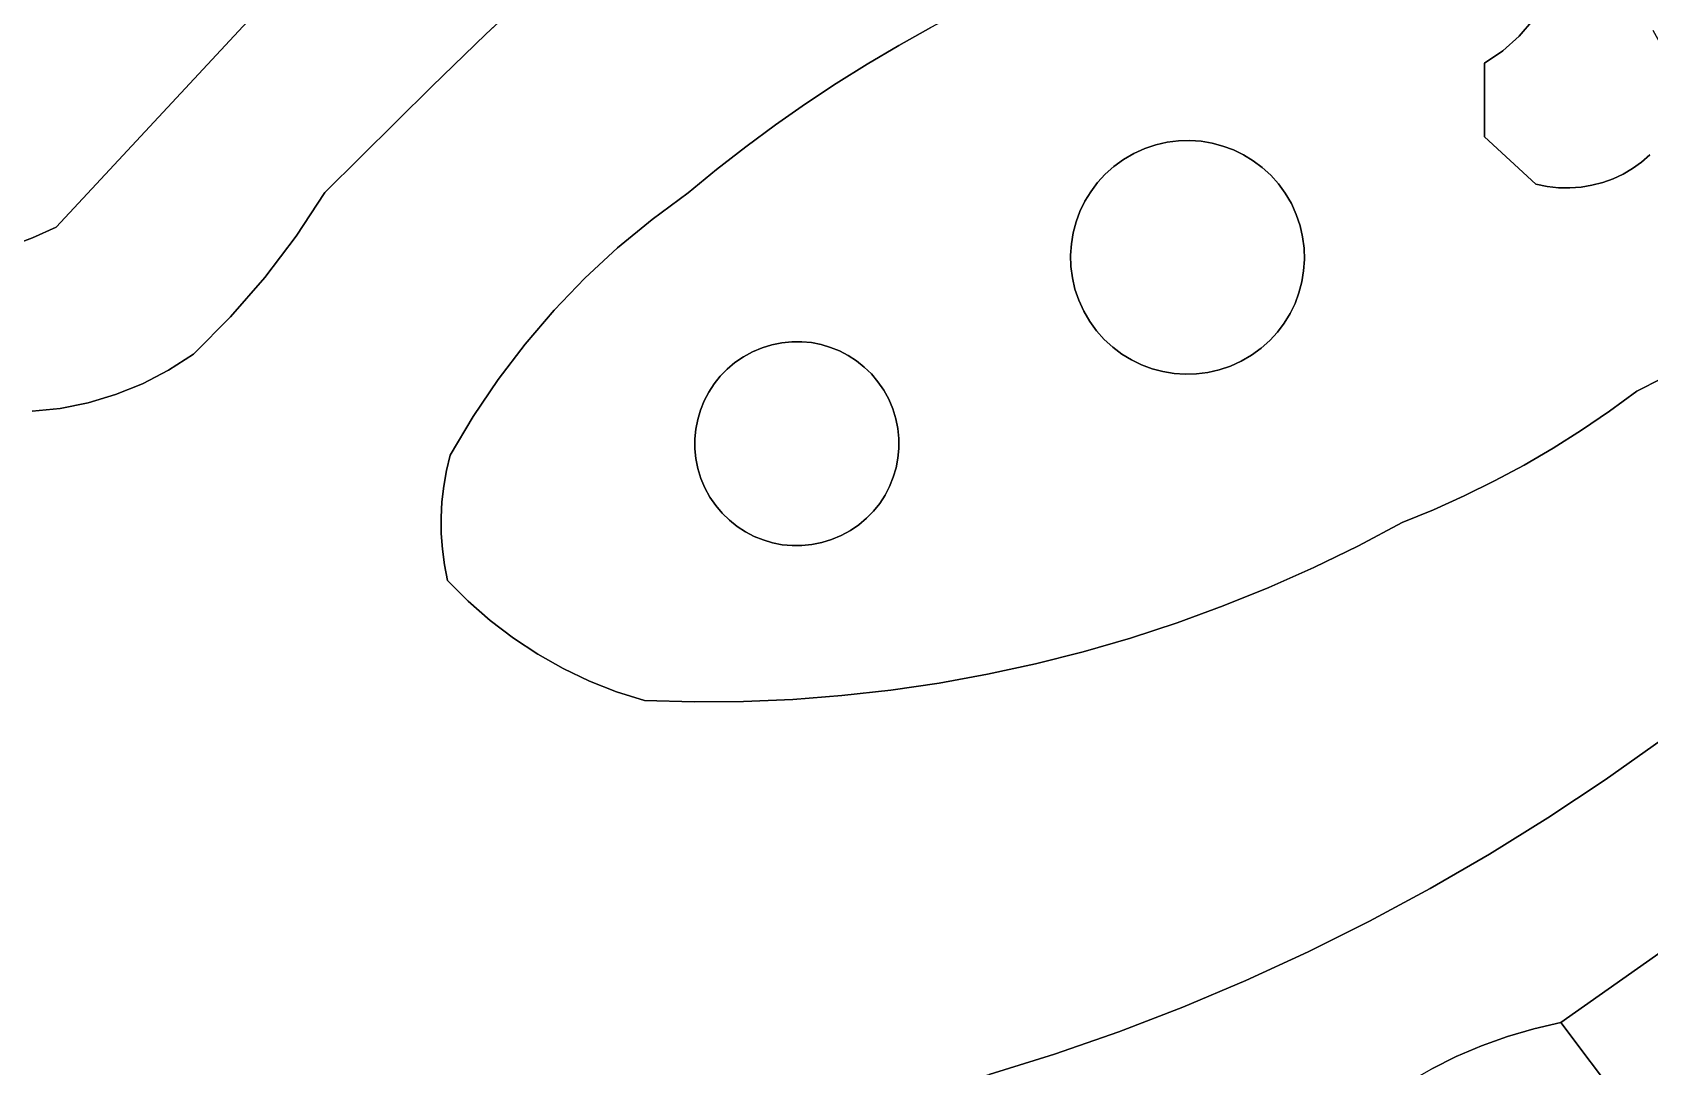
# Model space of a CAD drawing. Header units: inches. Extents: x 36.3 to 71.4, y 17.4 to 61.7.
# Drawn here: x 55.745 to 59.469, y 25.893 to 28.275 of the extents above; entities that cross this region are included whole.
import ezdxf

# ---------------------------------------------------------------- set-up
doc = ezdxf.new("R2010")
doc.units = ezdxf.units.IN
doc.layers.add('SURFACES_FOR_SKETCHUP', color=7, linetype='Continuous')

msp = doc.modelspace()

# ---------------------------------------------------------------- linework, layer by layer
at = {"layer": 'SURFACES_FOR_SKETCHUP'}
for points, invisible_edges in [([(55.8, 27.8259), (55.646, 29.4465), (54.7423, 28.7334)], 11), ([(55.646, 29.4465), (55.8, 27.8259), (55.7513, 29.4333)], 3), ([(55.7513, 29.4333), (55.8, 27.8259), (55.8561, 29.4176)], 3), ([(56.5599, 28.6443), (55.8561, 29.4176), (55.8, 27.8259)], 3), ([(57.3028, 28.7267), (57.7404, 28.2449), (57.4368, 28.8321)], 3), ([(57.8143, 28.2862), (57.4368, 28.8321), (57.7404, 28.2449)], 3), ([(55.8, 27.8259), (54.7423, 28.7334), (55.2108, 27.8494)], 11), ([(57.1714, 28.6174), (57.596, 28.1568), (57.3028, 28.7267)], 3), ([(57.6677, 28.2018), (57.3028, 28.7267), (57.596, 28.1568)], 3), ([(57.7404, 28.2449), (57.3028, 28.7267), (57.6677, 28.2018)], 3), ([(58.4381, 28.5481), (59.0889, 28.2041), (59.0186, 28.698)], 3), ([(59.169, 28.2657), (59.2019, 28.3041), (59.0186, 28.698)], 10), ([(59.0889, 28.2041), (59.1312, 28.2322), (59.0186, 28.698)], 10), ([(59.169, 28.2657), (59.0186, 28.698), (59.1312, 28.2322)], 3), ([(55.8, 27.8259), (56.4189, 27.906), (56.5599, 28.6443)], 3), ([(56.665, 28.1505), (56.5599, 28.6443), (56.4189, 27.906)], 3), ([(56.7894, 28.2707), (56.5599, 28.6443), (56.665, 28.1505)], 3), ([(56.915, 28.3889), (56.5599, 28.6443), (56.7894, 28.2707)], 3), ([(57.0422, 28.5047), (57.456, 28.0615), (57.1714, 28.6174)], 3), ([(57.5254, 28.1101), (57.1714, 28.6174), (57.456, 28.0615)], 3), ([(57.596, 28.1568), (57.1714, 28.6174), (57.5254, 28.1101)], 3), ([(58.3572, 28.5223), (58.4361, 28.024), (58.4381, 28.5481)], 3), ([(58.4616, 28.0198), (58.4381, 28.5481), (58.4361, 28.024)], 3), ([(58.5108, 28.0041), (58.4381, 28.5481), (58.4866, 28.0131)], 3), ([(58.4381, 28.5481), (58.5341, 27.9929), (59.0889, 28.2041)], 11), ([(58.4866, 28.0131), (58.4381, 28.5481), (58.4616, 28.0198)], 3), ([(58.5341, 27.9929), (58.4381, 28.5481), (58.5108, 28.0041)], 3), ([(56.915, 28.3889), (57.3878, 28.0112), (57.0422, 28.5047)], 3), ([(57.456, 28.0615), (57.0422, 28.5047), (57.3878, 28.0112)], 3), ([(58.1977, 28.4645), (58.3579, 28.0217), (58.2771, 28.4944)], 3), ([(58.2771, 28.4944), (58.4102, 28.0258), (58.3572, 28.5223)], 3), ([(58.3841, 28.0251), (58.2771, 28.4944), (58.3579, 28.0217)], 3), ([(58.4102, 28.0258), (58.2771, 28.4944), (58.3841, 28.0251)], 3), ([(58.4361, 28.024), (58.3572, 28.5223), (58.4102, 28.0258)], 3), ([(58.1192, 28.4327), (58.332, 28.0158), (58.1977, 28.4645)], 3), ([(58.3579, 28.0217), (58.1977, 28.4645), (58.332, 28.0158)], 3), ([(58.1192, 28.4327), (58.0416, 28.3989), (58.2813, 27.9957)], 10), ([(58.1192, 28.4327), (58.2813, 27.9957), (58.3064, 28.0071)], 9), ([(58.1192, 28.4327), (58.3064, 28.0071), (58.332, 28.0158)], 9), ([(56.7894, 28.2707), (57.2551, 27.9053), (56.915, 28.3889)], 3), ([(57.3208, 27.9591), (56.915, 28.3889), (57.2551, 27.9053)], 3), ([(57.3878, 28.0112), (56.915, 28.3889), (57.3208, 27.9591)], 3), ([(57.9649, 28.3633), (58.2356, 27.9659), (58.0416, 28.3989)], 3), ([(58.2356, 27.9659), (58.2575, 27.9818), (58.0416, 28.3989)], 10), ([(58.2575, 27.9818), (58.2813, 27.9957), (58.0416, 28.3989)], 10), ([(57.8891, 28.3257), (58.2157, 27.9482), (57.9649, 28.3633)], 3), ([(58.2356, 27.9659), (57.9649, 28.3633), (58.2157, 27.9482)], 3), ([(57.8891, 28.3257), (57.8143, 28.2862), (58.1822, 27.9079)], 10), ([(58.1822, 27.9079), (58.1979, 27.9288), (57.8891, 28.3257)], 10), ([(58.1979, 27.9288), (58.2157, 27.9482), (57.8891, 28.3257)], 10), ([(59.169, 28.2657), (59.4924, 28.2515), (59.2019, 28.3041)], 3), ([(59.4768, 28.2791), (59.2019, 28.3041), (59.4924, 28.2515)], 3), ([(56.665, 28.1505), (57.0928, 27.7787), (56.7894, 28.2707)], 3), ([(57.172, 27.8442), (56.7894, 28.2707), (57.0928, 27.7787)], 3), ([(57.2551, 27.9053), (56.7894, 28.2707), (57.172, 27.8442)], 3), ([(57.8143, 28.2862), (57.7404, 28.2449), (58.1687, 27.8857)], 10), ([(58.1687, 27.8857), (58.1822, 27.9079), (57.8143, 28.2862)], 10), ([(59.169, 28.2657), (59.1312, 28.2322), (59.2592, 27.9169)], 10), ([(59.4924, 28.2515), (59.169, 28.2657), (59.5061, 28.2229)], 3), ([(59.5061, 28.2229), (59.169, 28.2657), (59.4504, 27.976)], 11), ([(59.4078, 27.9485), (59.4297, 27.9613), (59.169, 28.2657)], 10), ([(59.3363, 27.9226), (59.169, 28.2657), (59.311, 27.9183)], 3), ([(59.311, 27.9183), (59.169, 28.2657), (59.2853, 27.9164)], 3), ([(59.2592, 27.9169), (59.2853, 27.9164), (59.169, 28.2657)], 10), ([(59.4297, 27.9613), (59.4504, 27.976), (59.169, 28.2657)], 10), ([(59.3609, 27.9291), (59.169, 28.2657), (59.3363, 27.9226)], 3), ([(59.3848, 27.9377), (59.169, 28.2657), (59.3609, 27.9291)], 3), ([(59.3848, 27.9377), (59.4078, 27.9485), (59.169, 28.2657)], 10), ([(57.7404, 28.2449), (57.6677, 28.2018), (58.1484, 27.8382)], 10), ([(58.1574, 27.8624), (58.1687, 27.8857), (57.7404, 28.2449)], 10), ([(58.1484, 27.8382), (58.1574, 27.8624), (57.7404, 28.2449)], 10), ([(59.0889, 28.2041), (59.0889, 28.0342), (59.1312, 28.2322)], 2), ([(59.1312, 28.2322), (59.0889, 28.0342), (59.233, 27.9199)], 11), ([(59.233, 27.9199), (59.2592, 27.9169), (59.1312, 28.2322)], 10), ([(57.6677, 28.2018), (57.596, 28.1568), (58.1418, 27.8132)], 10), ([(58.1418, 27.8132), (58.1484, 27.8382), (57.6677, 28.2018)], 10), ([(58.5563, 27.9793), (59.0889, 28.2041), (58.5341, 27.9929)], 3), ([(58.5772, 27.9636), (59.0889, 28.2041), (58.5563, 27.9793)], 3), ([(58.5966, 27.9458), (59.0889, 28.2041), (58.5772, 27.9636)], 3), ([(58.6143, 27.926), (59.0889, 28.2041), (58.5966, 27.9458)], 3), ([(59.0889, 28.2041), (58.6143, 27.926), (59.0889, 28.0342)], 3), ([(59.5178, 28.1935), (59.5061, 28.2229), (59.4504, 27.976)], 10), ([(59.4504, 27.976), (59.4697, 27.9926), (59.5178, 28.1935)], 10), ([(57.5254, 28.1101), (57.6039, 27.541), (57.596, 28.1568)], 3), ([(58.1375, 27.7877), (57.596, 28.1568), (57.624, 27.5306)], 11), ([(58.1375, 27.7877), (58.1418, 27.8132), (57.596, 28.1568)], 10), ([(57.6039, 27.541), (57.624, 27.5306), (57.596, 28.1568)], 10), ([(56.665, 28.1505), (56.4189, 27.906), (56.9465, 27.6347)], 10), ([(56.665, 28.1505), (56.9465, 27.6347), (57.0176, 27.7088)], 9), ([(56.665, 28.1505), (57.0176, 27.7088), (57.0928, 27.7787)], 9), ([(57.456, 28.0615), (57.583, 27.5494), (57.5254, 28.1101)], 3), ([(57.6039, 27.541), (57.5254, 28.1101), (57.583, 27.5494)], 3), ([(57.3878, 28.0112), (57.5392, 27.5602), (57.456, 28.0615)], 3), ([(57.583, 27.5494), (57.456, 28.0615), (57.5614, 27.5558)], 3), ([(57.5614, 27.5558), (57.456, 28.0615), (57.5392, 27.5602)], 3), ([(57.3208, 27.9591), (57.4939, 27.5623), (57.3878, 28.0112)], 3), ([(57.5167, 27.5624), (57.3878, 28.0112), (57.4939, 27.5623)], 3), ([(57.5392, 27.5602), (57.3878, 28.0112), (57.5167, 27.5624)], 3), ([(58.4866, 28.0131), (58.4616, 28.0198), (58.2813, 27.9957)], 10), ([(58.3064, 28.0071), (58.2813, 27.9957), (58.4616, 28.0198)], 10), ([(58.6441, 27.8803), (58.4866, 28.0131), (58.2813, 27.9957)], 11), ([(58.4361, 28.024), (58.4102, 28.0258), (58.3064, 28.0071)], 10), ([(58.3064, 28.0071), (58.4102, 28.0258), (58.332, 28.0158)], 3), ([(58.4616, 28.0198), (58.4361, 28.024), (58.3064, 28.0071)], 10), ([(58.3841, 28.0251), (58.332, 28.0158), (58.4102, 28.0258)], 3), ([(58.3841, 28.0251), (58.3579, 28.0217), (58.332, 28.0158)], 8), ([(58.4866, 28.0131), (58.6441, 27.8803), (58.5108, 28.0041)], 3), ([(58.6441, 27.8803), (58.6302, 27.9041), (58.5108, 28.0041)], 10), ([(58.5108, 28.0041), (58.6302, 27.9041), (58.5341, 27.9929)], 3), ([(58.6302, 27.9041), (59.0889, 28.0342), (58.6143, 27.926)], 3), ([(58.6441, 27.8803), (59.0889, 28.0342), (58.6302, 27.9041)], 3), ([(58.6555, 27.8552), (59.0889, 28.0342), (58.6441, 27.8803)], 3), ([(58.6642, 27.8296), (59.0889, 28.0342), (58.6555, 27.8552)], 3), ([(58.6701, 27.8036), (59.0889, 28.0342), (58.6642, 27.8296)], 3), ([(58.6735, 27.7775), (59.0889, 28.0342), (58.6701, 27.8036)], 3), ([(59.0889, 28.0342), (58.6735, 27.7775), (59.2067, 27.9255)], 3), ([(59.2067, 27.9255), (59.233, 27.9199), (59.0889, 28.0342)], 2), ([(58.1484, 27.8382), (58.2813, 27.9957), (58.1574, 27.8624)], 3), ([(58.1484, 27.8382), (58.3234, 27.5), (58.2813, 27.9957)], 11), ([(58.2813, 27.9957), (58.2575, 27.9818), (58.1574, 27.8624)], 10), ([(58.1574, 27.8624), (58.2575, 27.9818), (58.1687, 27.8857)], 3), ([(58.1687, 27.8857), (58.2575, 27.9818), (58.1822, 27.9079)], 3), ([(58.2575, 27.9818), (58.2356, 27.9659), (58.1822, 27.9079)], 10), ([(58.6441, 27.8803), (58.2813, 27.9957), (58.6615, 27.675)], 11), ([(58.6615, 27.675), (58.2813, 27.9957), (58.3234, 27.5)], 11), ([(58.5341, 27.9929), (58.6302, 27.9041), (58.5563, 27.9793)], 3), ([(58.5772, 27.9636), (58.5563, 27.9793), (58.6143, 27.926)], 10), ([(58.6302, 27.9041), (58.6143, 27.926), (58.5563, 27.9793)], 10), ([(59.4504, 27.976), (59.4297, 27.9613), (59.7099, 27.6186)], 10), ([(59.4697, 27.9926), (59.4504, 27.976), (59.758, 27.6601)], 10), ([(59.7099, 27.6186), (59.758, 27.6601), (59.4504, 27.976)], 10), ([(57.2551, 27.9053), (57.471, 27.5601), (57.3208, 27.9591)], 3), ([(57.4939, 27.5623), (57.3208, 27.9591), (57.471, 27.5601)], 3), ([(58.1979, 27.9288), (58.1822, 27.9079), (58.2356, 27.9659)], 10), ([(58.2356, 27.9659), (58.2157, 27.9482), (58.1979, 27.9288)], 8), ([(58.6143, 27.926), (58.5966, 27.9458), (58.5772, 27.9636)], 8), ([(59.3848, 27.9377), (59.3609, 27.9291), (59.5532, 27.5087)], 10), ([(59.4078, 27.9485), (59.3848, 27.9377), (59.6074, 27.5428)], 10), ([(59.5532, 27.5087), (59.6074, 27.5428), (59.3848, 27.9377)], 10), ([(59.4297, 27.9613), (59.4078, 27.9485), (59.6597, 27.5795)], 10), ([(59.6074, 27.5428), (59.6597, 27.5795), (59.4078, 27.9485)], 10), ([(59.6597, 27.5795), (59.7099, 27.6186), (59.4297, 27.9613)], 10), ([(56.4189, 27.906), (55.8, 27.8259), (56.3527, 27.8056)], 3), ([(56.3527, 27.8056), (56.8798, 27.5568), (56.4189, 27.906)], 3), ([(56.9465, 27.6347), (56.4189, 27.906), (56.8798, 27.5568)], 3), ([(57.172, 27.8442), (57.4034, 27.5392), (57.2551, 27.9053)], 3), ([(57.4256, 27.5486), (57.2551, 27.9053), (57.4034, 27.5392)], 3), ([(57.4482, 27.5555), (57.2551, 27.9053), (57.4256, 27.5486)], 3), ([(57.471, 27.5601), (57.2551, 27.9053), (57.4482, 27.5555)], 3), ([(58.6682, 27.6999), (59.2067, 27.9255), (58.6724, 27.7255)], 3), ([(59.2067, 27.9255), (58.6682, 27.6999), (59.1799, 27.2783)], 11), ([(58.6724, 27.7255), (59.2067, 27.9255), (58.6742, 27.7514)], 3), ([(58.6742, 27.7514), (59.2067, 27.9255), (58.6735, 27.7775)], 3), ([(59.1799, 27.2783), (59.2469, 27.3174), (59.2067, 27.9255)], 10), ([(59.2469, 27.3174), (59.3125, 27.3588), (59.2067, 27.9255)], 10), ([(59.233, 27.9199), (59.2067, 27.9255), (59.3125, 27.3588)], 10), ([(59.3767, 27.4026), (59.233, 27.9199), (59.3125, 27.3588)], 3), ([(59.233, 27.9199), (59.3767, 27.4026), (59.2592, 27.9169)], 3), ([(59.4393, 27.4486), (59.2592, 27.9169), (59.3767, 27.4026)], 3), ([(59.2853, 27.9164), (59.2592, 27.9169), (59.4393, 27.4486)], 10), ([(59.311, 27.9183), (59.2853, 27.9164), (59.4393, 27.4486)], 10), ([(59.3363, 27.9226), (59.311, 27.9183), (59.4972, 27.4773)], 10), ([(59.4393, 27.4486), (59.4972, 27.4773), (59.311, 27.9183)], 10), ([(59.3609, 27.9291), (59.3363, 27.9226), (59.4972, 27.4773)], 10), ([(59.4972, 27.4773), (59.5532, 27.5087), (59.3609, 27.9291)], 10), ([(58.6615, 27.675), (58.6682, 27.6999), (58.6441, 27.8803)], 10), ([(58.6555, 27.8552), (58.6441, 27.8803), (58.6682, 27.6999)], 10), ([(58.6724, 27.7255), (58.6742, 27.7514), (58.6555, 27.8552)], 10), ([(58.6555, 27.8552), (58.6742, 27.7514), (58.6642, 27.8296)], 3), ([(58.6682, 27.6999), (58.6724, 27.7255), (58.6555, 27.8552)], 10), ([(55.2577, 27.8221), (55.7459, 27.8014), (55.2108, 27.8494)], 3), ([(55.8, 27.8259), (55.2108, 27.8494), (55.7459, 27.8014)], 3), ([(55.7459, 27.8014), (55.2577, 27.8221), (55.6904, 27.7811)], 3), ([(55.8, 27.8259), (55.7459, 27.8014), (55.9369, 27.4404)], 10), ([(56.2801, 27.71), (55.8, 27.8259), (56.2013, 27.6193)], 3), ([(56.0589, 27.4966), (56.1166, 27.534), (55.8, 27.8259)], 10), ([(56.2013, 27.6193), (55.8, 27.8259), (56.1166, 27.534)], 3), ([(55.9988, 27.4654), (56.0589, 27.4966), (55.8, 27.8259)], 10), ([(55.9369, 27.4404), (55.9988, 27.4654), (55.8, 27.8259)], 10), ([(56.3527, 27.8056), (55.8, 27.8259), (56.2801, 27.71)], 3), ([(57.0928, 27.7787), (57.3629, 27.5144), (57.172, 27.8442)], 3), ([(57.3823, 27.5277), (57.172, 27.8442), (57.3629, 27.5144)], 3), ([(57.4034, 27.5392), (57.172, 27.8442), (57.3823, 27.5277)], 3), ([(58.1484, 27.8382), (58.1418, 27.8132), (58.1659, 27.6329)], 10), ([(58.1659, 27.6329), (58.3234, 27.5), (58.1484, 27.8382)], 11), ([(58.6735, 27.7775), (58.6642, 27.8296), (58.6742, 27.7514)], 3), ([(58.6735, 27.7775), (58.6701, 27.8036), (58.6642, 27.8296)], 8), ([(55.6904, 27.7811), (55.8093, 27.4089), (55.7459, 27.8014)], 3), ([(55.7444, 27.4023), (55.8093, 27.4089), (55.6904, 27.7811)], 10), ([(55.8736, 27.4216), (55.9369, 27.4404), (55.7459, 27.8014)], 10), ([(55.8736, 27.4216), (55.7459, 27.8014), (55.8093, 27.4089)], 3), ([(56.2801, 27.71), (56.7602, 27.3898), (56.3527, 27.8056)], 3), ([(56.8798, 27.5568), (56.3527, 27.8056), (56.8177, 27.4751)], 3), ([(56.8177, 27.4751), (56.3527, 27.8056), (56.7602, 27.3898)], 3), ([(57.624, 27.5306), (57.643, 27.5182), (58.1375, 27.7877)], 10), ([(58.1357, 27.7618), (58.1375, 27.7877), (57.643, 27.5182)], 10), ([(58.1375, 27.7877), (58.1357, 27.7618), (58.1544, 27.658)], 10), ([(58.1418, 27.8132), (58.1375, 27.7877), (58.1544, 27.658)], 10), ([(58.1544, 27.658), (58.1659, 27.6329), (58.1418, 27.8132)], 10), ([(57.0176, 27.7088), (57.3291, 27.4829), (57.0928, 27.7787)], 3), ([(57.3451, 27.4994), (57.0928, 27.7787), (57.3291, 27.4829)], 3), ([(57.3629, 27.5144), (57.0928, 27.7787), (57.3451, 27.4994)], 3), ([(57.643, 27.5182), (57.6608, 27.504), (58.1357, 27.7618)], 10), ([(58.1365, 27.7357), (58.1357, 27.7618), (57.6608, 27.504)], 10), ([(58.1365, 27.7357), (58.1458, 27.6836), (58.1357, 27.7618)], 3), ([(58.1544, 27.658), (58.1357, 27.7618), (58.1458, 27.6836)], 3), ([(56.2801, 27.71), (56.2013, 27.6193), (56.7075, 27.3011)], 10), ([(56.7075, 27.3011), (56.7602, 27.3898), (56.2801, 27.71)], 10), ([(56.9465, 27.6347), (57.3025, 27.446), (57.0176, 27.7088)], 3), ([(57.3149, 27.465), (57.0176, 27.7088), (57.3025, 27.446)], 3), ([(57.3291, 27.4829), (57.0176, 27.7088), (57.3149, 27.465)], 3), ([(57.6608, 27.504), (57.6773, 27.488), (58.1365, 27.7357)], 10), ([(58.1398, 27.7095), (58.1365, 27.7357), (57.6773, 27.488)], 10), ([(57.6773, 27.488), (57.6923, 27.4703), (58.1398, 27.7095)], 10), ([(58.1458, 27.6836), (58.1398, 27.7095), (57.6923, 27.4703)], 10), ([(58.1365, 27.7357), (58.1398, 27.7095), (58.1458, 27.6836)], 8), ([(57.6923, 27.4703), (57.7057, 27.4508), (58.1458, 27.6836)], 10), ([(58.1544, 27.658), (58.1458, 27.6836), (57.7057, 27.4508)], 10), ([(58.5287, 27.5174), (58.6615, 27.675), (58.3234, 27.5)], 11), ([(58.6615, 27.675), (58.5287, 27.5174), (58.6525, 27.6507)], 3), ([(58.6615, 27.675), (58.6525, 27.6507), (59.1116, 27.2416)], 10), ([(58.6615, 27.675), (59.1799, 27.2783), (58.6682, 27.6999)], 3), ([(59.1116, 27.2416), (59.1799, 27.2783), (58.6615, 27.675)], 10), ([(56.8798, 27.5568), (57.2837, 27.405), (56.9465, 27.6347)], 3), ([(57.3025, 27.446), (56.9465, 27.6347), (57.2921, 27.4259)], 3), ([(57.2921, 27.4259), (56.9465, 27.6347), (57.2837, 27.405)], 3), ([(57.7057, 27.4508), (57.7172, 27.4297), (58.1544, 27.658)], 10), ([(58.1659, 27.6329), (58.1544, 27.658), (57.7172, 27.4297)], 10), ([(57.7172, 27.4297), (57.7266, 27.4075), (58.1659, 27.6329)], 10), ([(58.1797, 27.6091), (58.1659, 27.6329), (57.7266, 27.4075)], 10), ([(58.1659, 27.6329), (58.1797, 27.6091), (58.2991, 27.509)], 10), ([(58.3234, 27.5), (58.1659, 27.6329), (58.2991, 27.509)], 3), ([(58.5287, 27.5174), (58.5525, 27.5313), (58.6525, 27.6507)], 10), ([(58.6525, 27.6507), (58.5525, 27.5313), (58.6413, 27.6275)], 3), ([(58.6525, 27.6507), (58.6413, 27.6275), (59.042, 27.2073)], 10), ([(59.042, 27.2073), (59.1116, 27.2416), (58.6525, 27.6507)], 10), ([(56.2013, 27.6193), (56.1166, 27.534), (56.6989, 27.2656)], 10), ([(56.6989, 27.2656), (56.7075, 27.3011), (56.2013, 27.6193)], 10), ([(57.7266, 27.4075), (57.7335, 27.3849), (58.1797, 27.6091)], 10), ([(58.1956, 27.5872), (58.1797, 27.6091), (57.7335, 27.3849)], 10), ([(58.2759, 27.5203), (58.1797, 27.6091), (58.2537, 27.5338)], 3), ([(58.2991, 27.509), (58.1797, 27.6091), (58.2759, 27.5203)], 3), ([(58.1797, 27.6091), (58.1956, 27.5872), (58.2537, 27.5338)], 10), ([(58.6413, 27.6275), (58.5525, 27.5313), (58.6277, 27.6053)], 3), ([(58.5525, 27.5313), (58.5744, 27.5472), (58.6277, 27.6053)], 10), ([(58.612, 27.5844), (58.6277, 27.6053), (58.5744, 27.5472)], 10), ([(58.6277, 27.6053), (58.612, 27.5844), (58.9711, 27.1754)], 10), ([(58.6413, 27.6275), (58.6277, 27.6053), (59.042, 27.2073)], 10), ([(58.9711, 27.1754), (59.042, 27.2073), (58.6277, 27.6053)], 10), ([(57.5392, 27.5602), (57.5167, 27.5624), (57.4256, 27.5486)], 10), ([(57.4256, 27.5486), (57.5167, 27.5624), (57.4482, 27.5555)], 3), ([(57.5614, 27.5558), (57.5392, 27.5602), (57.4256, 27.5486)], 10), ([(57.4939, 27.5623), (57.4482, 27.5555), (57.5167, 27.5624)], 3), ([(57.4939, 27.5623), (57.471, 27.5601), (57.4482, 27.5555)], 8), ([(57.7335, 27.3849), (57.7381, 27.3621), (58.1956, 27.5872)], 10), ([(58.2134, 27.5673), (58.1956, 27.5872), (57.7381, 27.3621)], 10), ([(57.7381, 27.3621), (57.7403, 27.3393), (58.2134, 27.5673)], 10), ([(58.2328, 27.5495), (58.2134, 27.5673), (57.7403, 27.3393)], 10), ([(58.2328, 27.5495), (58.2537, 27.5338), (58.1956, 27.5872)], 10), ([(58.1956, 27.5872), (58.2134, 27.5673), (58.2328, 27.5495)], 8), ([(58.5744, 27.5472), (58.5942, 27.565), (58.612, 27.5844)], 8), ([(58.5942, 27.565), (58.5744, 27.5472), (58.8992, 27.1461)], 10), ([(58.612, 27.5844), (58.5942, 27.565), (58.8992, 27.1461)], 10), ([(58.8992, 27.1461), (58.9711, 27.1754), (58.612, 27.5844)], 10), ([(56.1166, 27.534), (56.0589, 27.4966), (56.6863, 27.1572)], 10), ([(56.6863, 27.1572), (56.6883, 27.1935), (56.1166, 27.534)], 10), ([(56.6883, 27.1935), (56.6924, 27.2297), (56.1166, 27.534)], 10), ([(56.6924, 27.2297), (56.6989, 27.2656), (56.1166, 27.534)], 10), ([(56.8177, 27.4751), (57.2729, 27.3612), (56.8798, 27.5568)], 3), ([(57.2837, 27.405), (56.8798, 27.5568), (57.2773, 27.3834)], 3), ([(57.2773, 27.3834), (56.8798, 27.5568), (57.2729, 27.3612)], 3), ([(57.2837, 27.405), (57.4034, 27.5392), (57.2921, 27.4259)], 3), ([(57.4034, 27.5392), (57.2837, 27.405), (57.2939, 27.2255)], 11), ([(57.4034, 27.5392), (57.3823, 27.5277), (57.2921, 27.4259)], 10), ([(57.2921, 27.4259), (57.3823, 27.5277), (57.3025, 27.446)], 3), ([(57.7172, 27.4297), (57.4034, 27.5392), (57.2939, 27.2255)], 11), ([(57.3025, 27.446), (57.3823, 27.5277), (57.3149, 27.465)], 3), ([(57.3823, 27.5277), (57.3629, 27.5144), (57.3149, 27.465)], 10), ([(57.583, 27.5494), (57.5614, 27.5558), (57.4034, 27.5392)], 10), ([(57.4256, 27.5486), (57.4034, 27.5392), (57.5614, 27.5558)], 10), ([(57.7172, 27.4297), (57.583, 27.5494), (57.4034, 27.5392)], 11), ([(57.583, 27.5494), (57.7172, 27.4297), (57.6039, 27.541)], 3), ([(57.7172, 27.4297), (57.7057, 27.4508), (57.6039, 27.541)], 10), ([(57.6039, 27.541), (57.7057, 27.4508), (57.624, 27.5306)], 3), ([(57.624, 27.5306), (57.7057, 27.4508), (57.643, 27.5182)], 3), ([(57.7338, 27.2717), (58.1649, 26.8482), (58.2759, 27.5203)], 11), ([(57.7382, 27.2939), (57.7338, 27.2717), (58.2759, 27.5203)], 10), ([(58.2759, 27.5203), (58.2537, 27.5338), (57.7382, 27.2939)], 10), ([(57.7403, 27.3164), (57.7382, 27.2939), (58.2537, 27.5338)], 10), ([(58.2537, 27.5338), (58.2328, 27.5495), (57.7403, 27.3164)], 10), ([(57.7403, 27.3393), (57.7403, 27.3164), (58.2328, 27.5495)], 10), ([(58.1649, 26.8482), (58.2735, 26.8798), (58.2759, 27.5203)], 10), ([(58.2991, 27.509), (58.2759, 27.5203), (58.2735, 26.8798)], 10), ([(58.5525, 27.5313), (58.5287, 27.5174), (58.7985, 27.0926)], 10), ([(58.5744, 27.5472), (58.5525, 27.5313), (58.7985, 27.0926)], 10), ([(58.7985, 27.0926), (58.8992, 27.1461), (58.5744, 27.5472)], 10), ([(56.6867, 27.1209), (56.0589, 27.4966), (55.9988, 27.4654)], 9), ([(56.6867, 27.1209), (56.6863, 27.1572), (56.0589, 27.4966)], 10), ([(57.3291, 27.4829), (57.3149, 27.465), (57.3629, 27.5144)], 10), ([(57.3629, 27.5144), (57.3451, 27.4994), (57.3291, 27.4829)], 8), ([(57.6608, 27.504), (57.643, 27.5182), (57.6923, 27.4703)], 10), ([(57.7057, 27.4508), (57.6923, 27.4703), (57.643, 27.5182)], 10), ([(57.6923, 27.4703), (57.6773, 27.488), (57.6608, 27.504)], 8), ([(58.3234, 27.5), (58.2991, 27.509), (58.2735, 26.8798)], 10), ([(58.381, 26.915), (58.3234, 27.5), (58.2735, 26.8798)], 3), ([(58.3234, 27.5), (58.3483, 27.4934), (58.5287, 27.5174)], 10), ([(58.3483, 27.4934), (58.3234, 27.5), (58.381, 26.915)], 10), ([(58.5036, 27.506), (58.5287, 27.5174), (58.3483, 27.4934)], 10), ([(58.3483, 27.4934), (58.3739, 27.4891), (58.5036, 27.506)], 10), ([(58.3739, 27.4891), (58.3483, 27.4934), (58.381, 26.915)], 10), ([(58.3739, 27.4891), (58.3998, 27.4873), (58.5036, 27.506)], 10), ([(58.3998, 27.4873), (58.3739, 27.4891), (58.4874, 26.9539)], 10), ([(58.381, 26.915), (58.4874, 26.9539), (58.3739, 27.4891)], 10), ([(58.5036, 27.506), (58.3998, 27.4873), (58.478, 27.4974)], 3), ([(58.4259, 27.4881), (58.478, 27.4974), (58.3998, 27.4873)], 3), ([(58.4259, 27.4881), (58.3998, 27.4873), (58.4874, 26.9539)], 10), ([(58.4259, 27.4881), (58.452, 27.4914), (58.478, 27.4974)], 8), ([(58.452, 27.4914), (58.4259, 27.4881), (58.5925, 26.9965)], 10), ([(58.4874, 26.9539), (58.5925, 26.9965), (58.4259, 27.4881)], 10), ([(58.478, 27.4974), (58.452, 27.4914), (58.5925, 26.9965)], 10), ([(58.5036, 27.506), (58.478, 27.4974), (58.6962, 27.0427)], 10), ([(58.5925, 26.9965), (58.6962, 27.0427), (58.478, 27.4974)], 10), ([(58.5287, 27.5174), (58.5036, 27.506), (58.6962, 27.0427)], 10), ([(58.6962, 27.0427), (58.7985, 27.0926), (58.5287, 27.5174)], 10), ([(55.9369, 27.4404), (56.6941, 27.0484), (55.9988, 27.4654)], 3), ([(56.6867, 27.1209), (55.9988, 27.4654), (56.6893, 27.0846)], 3), ([(56.6893, 27.0846), (55.9988, 27.4654), (56.6941, 27.0484)], 3), ([(56.7602, 27.3898), (57.2708, 27.3159), (56.8177, 27.4751)], 3), ([(57.2708, 27.3387), (56.8177, 27.4751), (57.2708, 27.3159)], 3), ([(57.2729, 27.3612), (56.8177, 27.4751), (57.2708, 27.3387)], 3), ([(59.4393, 27.4486), (59.3767, 27.4026), (59.863, 26.9401)], 10), ([(59.4972, 27.4773), (59.4393, 27.4486), (59.863, 26.9401)], 10), ([(55.7936, 25.8266), (55.8093, 27.4089), (55.6421, 25.8717)], 3), ([(55.7444, 27.4023), (55.6421, 25.8717), (55.8093, 27.4089)], 3), ([(55.8093, 27.4089), (55.7936, 25.8266), (56.7012, 27.0125)], 11), ([(55.8093, 27.4089), (56.7012, 27.0125), (55.8736, 27.4216)], 3), ([(55.8736, 27.4216), (56.7012, 27.0125), (55.9369, 27.4404)], 3), ([(56.6941, 27.0484), (55.9369, 27.4404), (56.7012, 27.0125)], 3), ([(57.2939, 27.2255), (57.6077, 27.1159), (57.7172, 27.4297)], 11), ([(57.6077, 27.1159), (57.7274, 27.2501), (57.7172, 27.4297)], 11), ([(57.7274, 27.2501), (57.7338, 27.2717), (57.7172, 27.4297)], 10), ([(57.7266, 27.4075), (57.7172, 27.4297), (57.7338, 27.2717)], 10), ([(56.7075, 27.3011), (56.6989, 27.2656), (56.7602, 27.3898)], 2), ([(56.6989, 27.2656), (57.2776, 27.2702), (56.7602, 27.3898)], 11), ([(57.273, 27.293), (56.7602, 27.3898), (57.2776, 27.2702)], 3), ([(57.2708, 27.3159), (56.7602, 27.3898), (57.273, 27.293)], 3), ([(57.2773, 27.3834), (57.2729, 27.3612), (57.2845, 27.2476)], 10), ([(57.2837, 27.405), (57.2773, 27.3834), (57.2939, 27.2255)], 10), ([(57.2845, 27.2476), (57.2939, 27.2255), (57.2773, 27.3834)], 10), ([(57.7382, 27.2939), (57.7403, 27.3164), (57.7266, 27.4075)], 10), ([(57.7266, 27.4075), (57.7403, 27.3164), (57.7335, 27.3849)], 3), ([(57.7338, 27.2717), (57.7382, 27.2939), (57.7266, 27.4075)], 10), ([(57.7403, 27.3393), (57.7335, 27.3849), (57.7403, 27.3164)], 3), ([(57.7403, 27.3393), (57.7381, 27.3621), (57.7335, 27.3849)], 8), ([(59.3767, 27.4026), (59.3125, 27.3588), (59.7436, 26.838)], 10), ([(59.7436, 26.838), (59.863, 26.9401), (59.3767, 27.4026)], 10), ([(57.2729, 27.3612), (57.2708, 27.3387), (57.2845, 27.2476)], 10), ([(57.2708, 27.3159), (57.2776, 27.2702), (57.2708, 27.3387)], 3), ([(57.2845, 27.2476), (57.2708, 27.3387), (57.2776, 27.2702)], 3), ([(59.3125, 27.3588), (59.2469, 27.3174), (59.621, 26.7394)], 10), ([(59.621, 26.7394), (59.7436, 26.838), (59.3125, 27.3588)], 10), ([(57.2708, 27.3159), (57.273, 27.293), (57.2776, 27.2702)], 8), ([(59.2469, 27.3174), (59.1799, 27.2783), (59.621, 26.7394)], 10), ([(56.6883, 27.1935), (57.2776, 27.2702), (56.6924, 27.2297)], 3), ([(57.2776, 27.2702), (56.6883, 27.1935), (57.2845, 27.2476)], 3), ([(56.6924, 27.2297), (57.2776, 27.2702), (56.6989, 27.2656)], 3), ([(57.7338, 27.2717), (57.7274, 27.2501), (58.1649, 26.8482)], 10), ([(59.1799, 27.2783), (59.1116, 27.2416), (59.4952, 26.6443)], 10), ([(59.4952, 26.6443), (59.621, 26.7394), (59.1799, 27.2783)], 10), ([(56.7993, 26.9202), (57.2845, 27.2476), (56.6863, 27.1572)], 11), ([(56.6863, 27.1572), (57.2845, 27.2476), (56.6883, 27.1935)], 3), ([(56.8527, 26.8795), (57.2845, 27.2476), (56.7993, 26.9202)], 3), ([(57.2845, 27.2476), (56.8527, 26.8795), (57.2939, 27.2255)], 3), ([(56.9087, 26.8427), (57.2939, 27.2255), (56.8527, 26.8795)], 3), ([(57.2939, 27.2255), (56.9087, 26.8427), (57.3054, 27.2043)], 3), ([(57.2939, 27.2255), (57.3054, 27.2043), (57.4072, 27.1141)], 10), ([(57.4281, 27.1057), (57.2939, 27.2255), (57.4072, 27.1141)], 3), ([(57.2939, 27.2255), (57.4281, 27.1057), (57.6077, 27.1159)], 11), ([(57.7274, 27.2501), (57.6077, 27.1159), (57.719, 27.2292)], 3), ([(57.6077, 27.1159), (57.6288, 27.1274), (57.719, 27.2292)], 10), ([(57.719, 27.2292), (57.6288, 27.1274), (57.7086, 27.2091)], 3), ([(57.7086, 27.2091), (58.0553, 26.8205), (57.719, 27.2292)], 3), ([(57.719, 27.2292), (58.0553, 26.8205), (57.7274, 27.2501)], 3), ([(58.0553, 26.8205), (58.1649, 26.8482), (57.7274, 27.2501)], 10), ([(59.1116, 27.2416), (59.042, 27.2073), (59.4952, 26.6443)], 10), ([(56.9671, 26.8097), (57.3054, 27.2043), (56.9087, 26.8427)], 3), ([(57.3054, 27.2043), (56.9671, 26.8097), (57.3188, 27.1849)], 3), ([(57.0277, 26.7808), (57.3188, 27.1849), (56.9671, 26.8097)], 3), ([(57.3188, 27.1849), (57.0277, 26.7808), (57.3338, 27.1671)], 3), ([(57.3871, 27.1245), (57.3054, 27.2043), (57.3681, 27.1369)], 3), ([(57.4072, 27.1141), (57.3054, 27.2043), (57.3871, 27.1245)], 3), ([(57.3054, 27.2043), (57.3188, 27.1849), (57.3681, 27.1369)], 10), ([(57.3503, 27.1511), (57.3681, 27.1369), (57.3188, 27.1849)], 10), ([(57.3188, 27.1849), (57.3338, 27.1671), (57.3503, 27.1511)], 8), ([(57.7086, 27.2091), (57.6288, 27.1274), (57.6962, 27.1901)], 3), ([(57.6288, 27.1274), (57.6482, 27.1408), (57.6962, 27.1901)], 10), ([(57.682, 27.1723), (57.6962, 27.1901), (57.6482, 27.1408)], 10), ([(57.682, 27.1723), (57.9448, 26.7965), (57.6962, 27.1901)], 3), ([(57.6962, 27.1901), (57.9448, 26.7965), (57.7086, 27.2091)], 3), ([(58.0553, 26.8205), (57.7086, 27.2091), (57.9448, 26.7965)], 3), ([(59.042, 27.2073), (58.9711, 27.1754), (59.3663, 26.553)], 10), ([(59.3663, 26.553), (59.4952, 26.6443), (59.042, 27.2073)], 10), ([(56.6863, 27.1572), (56.6867, 27.1209), (56.7993, 26.9202)], 10), ([(57.0903, 26.7561), (57.3338, 27.1671), (57.0277, 26.7808)], 3), ([(57.3338, 27.1671), (57.0903, 26.7561), (57.3503, 27.1511)], 3), ([(57.1547, 26.7357), (57.3503, 27.1511), (57.0903, 26.7561)], 3), ([(57.3503, 27.1511), (57.1547, 26.7357), (57.3681, 27.1369)], 3), ([(57.6482, 27.1408), (57.666, 27.1558), (57.682, 27.1723)], 8), ([(57.6482, 27.1408), (57.8335, 26.7763), (57.666, 27.1558)], 3), ([(57.666, 27.1558), (57.8335, 26.7763), (57.682, 27.1723)], 3), ([(57.9448, 26.7965), (57.682, 27.1723), (57.8335, 26.7763)], 3), ([(58.9711, 27.1754), (58.8992, 27.1461), (59.2347, 26.4656)], 10), ([(59.2347, 26.4656), (59.3663, 26.553), (58.9711, 27.1754)], 10), ([(56.7487, 26.9646), (56.7993, 26.9202), (56.6867, 27.1209)], 10), ([(56.6893, 27.0846), (56.7487, 26.9646), (56.6867, 27.1209)], 3), ([(57.2687, 26.7327), (57.3681, 27.1369), (57.1547, 26.7357)], 3), ([(57.3871, 27.1245), (57.3681, 27.1369), (57.2687, 26.7327)], 10), ([(57.4072, 27.1141), (57.3871, 27.1245), (57.2687, 26.7327)], 10), ([(57.2687, 26.7327), (57.3824, 26.7337), (57.4072, 27.1141)], 10), ([(57.4281, 27.1057), (57.4072, 27.1141), (57.3824, 26.7337)], 10), ([(57.4281, 27.1057), (57.4497, 27.0993), (57.6077, 27.1159)], 10), ([(57.5855, 27.1065), (57.6077, 27.1159), (57.4497, 27.0993)], 10), ([(57.5855, 27.1065), (57.7215, 26.7598), (57.6077, 27.1159)], 3), ([(57.6077, 27.1159), (57.7215, 26.7598), (57.6288, 27.1274)], 3), ([(57.6288, 27.1274), (57.8335, 26.7763), (57.6482, 27.1408)], 3), ([(57.8335, 26.7763), (57.6288, 27.1274), (57.7215, 26.7598)], 3), ([(58.8992, 27.1461), (58.7985, 27.0926), (59.2347, 26.4656)], 10), ([(56.6893, 27.0846), (56.6941, 27.0484), (56.7487, 26.9646)], 10), ([(57.4497, 27.0993), (57.4281, 27.1057), (57.3824, 26.7337)], 10), ([(57.4719, 27.0949), (57.4497, 27.0993), (57.3824, 26.7337)], 10), ([(57.3824, 26.7337), (57.4959, 26.7385), (57.4719, 27.0949)], 10), ([(57.4497, 27.0993), (57.4719, 27.0949), (57.5855, 27.1065)], 10), ([(57.4719, 27.0949), (57.4944, 27.0928), (57.5855, 27.1065)], 10), ([(57.4944, 27.0928), (57.4719, 27.0949), (57.4959, 26.7385)], 10), ([(57.5855, 27.1065), (57.4944, 27.0928), (57.5629, 27.0996)], 3), ([(57.5172, 27.0928), (57.5629, 27.0996), (57.4944, 27.0928)], 3), ([(57.4944, 27.0928), (57.4959, 26.7385), (57.5172, 27.0928)], 3), ([(57.6089, 26.7473), (57.5172, 27.0928), (57.4959, 26.7385)], 3), ([(57.5172, 27.0928), (57.5401, 27.095), (57.5629, 27.0996)], 8), ([(57.5172, 27.0928), (57.6089, 26.7473), (57.5401, 27.095)], 3), ([(57.5401, 27.095), (57.6089, 26.7473), (57.5629, 27.0996)], 3), ([(57.5629, 27.0996), (57.6089, 26.7473), (57.5855, 27.1065)], 3), ([(57.7215, 26.7598), (57.5855, 27.1065), (57.6089, 26.7473)], 3), ([(58.7985, 27.0926), (58.6962, 27.0427), (59.1003, 26.3822)], 10), ([(59.1003, 26.3822), (59.2347, 26.4656), (58.7985, 27.0926)], 10), ([(56.7012, 27.0125), (56.7487, 26.9646), (56.6941, 27.0484)], 2), ([(58.6962, 27.0427), (58.5925, 26.9965), (58.9635, 26.3029)], 10), ([(58.9635, 26.3029), (59.1003, 26.3822), (58.6962, 27.0427)], 10), ([(55.946, 25.7885), (56.7012, 27.0125), (55.7936, 25.8266)], 3), ([(56.0993, 25.7574), (56.7012, 27.0125), (55.946, 25.7885)], 3), ([(56.7012, 27.0125), (56.0993, 25.7574), (56.7487, 26.9646)], 3), ([(56.2534, 25.733), (56.7487, 26.9646), (56.0993, 25.7574)], 3), ([(56.7487, 26.9646), (56.2534, 25.733), (56.7993, 26.9202)], 3), ([(58.5925, 26.9965), (58.4874, 26.9539), (58.8242, 26.2278)], 10), ([(58.8242, 26.2278), (58.9635, 26.3029), (58.5925, 26.9965)], 10), ([(58.4874, 26.9539), (58.381, 26.915), (58.8242, 26.2278)], 10), ([(56.408, 25.7153), (56.7993, 26.9202), (56.2534, 25.733)], 3), ([(56.7993, 26.9202), (56.408, 25.7153), (56.8527, 26.8795)], 3), ([(58.381, 26.915), (58.2735, 26.8798), (58.6828, 26.1572)], 10), ([(58.6828, 26.1572), (58.8242, 26.2278), (58.381, 26.915)], 10), ([(56.5629, 25.7041), (56.8527, 26.8795), (56.408, 25.7153)], 3), ([(56.8527, 26.8795), (56.5629, 25.7041), (56.9087, 26.8427)], 3), ([(58.1649, 26.8482), (58.5394, 26.0911), (58.2735, 26.8798)], 3), ([(58.6828, 26.1572), (58.2735, 26.8798), (58.5394, 26.0911)], 3), ([(56.9087, 26.8427), (56.5629, 25.7041), (56.9671, 26.8097)], 3), ([(57.9448, 26.7965), (58.247, 25.973), (58.0553, 26.8205)], 3), ([(58.0553, 26.8205), (58.3941, 26.0296), (58.1649, 26.8482)], 3), ([(58.3941, 26.0296), (58.0553, 26.8205), (58.247, 25.973)], 3), ([(58.5394, 26.0911), (58.1649, 26.8482), (58.3941, 26.0296)], 3), ([(56.7181, 25.6993), (56.9671, 26.8097), (56.5629, 25.7041)], 3), ([(56.9671, 26.8097), (56.7181, 25.6993), (57.0277, 26.7808)], 3), ([(56.8734, 25.7007), (57.0277, 26.7808), (56.7181, 25.6993)], 3), ([(57.0277, 26.7808), (56.8734, 25.7007), (57.0903, 26.7561)], 3), ([(57.8335, 26.7763), (57.7215, 26.7598), (57.9485, 25.8746)], 10), ([(57.9448, 26.7965), (57.8335, 26.7763), (58.0985, 25.9213)], 10), ([(57.9485, 25.8746), (58.0985, 25.9213), (57.8335, 26.7763)], 10), ([(58.247, 25.973), (57.9448, 26.7965), (58.0985, 25.9213)], 3), ([(57.0286, 25.7082), (57.0903, 26.7561), (56.8734, 25.7007)], 3), ([(57.0903, 26.7561), (57.0286, 25.7082), (57.1547, 26.7357)], 3), ([(57.3824, 26.7337), (57.4919, 25.7663), (57.4959, 26.7385)], 3), ([(57.645, 25.7969), (57.4959, 26.7385), (57.4919, 25.7663)], 3), ([(57.4959, 26.7385), (57.645, 25.7969), (57.6089, 26.7473)], 3), ([(57.7973, 25.8331), (57.7215, 26.7598), (57.6089, 26.7473)], 9), ([(57.7973, 25.8331), (57.6089, 26.7473), (57.645, 25.7969)], 3), ([(57.7973, 25.8331), (57.9485, 25.8746), (57.7215, 26.7598)], 10), ([(57.1835, 25.7218), (57.1547, 26.7357), (57.0286, 25.7082)], 3), ([(57.338, 25.7411), (57.1547, 26.7357), (57.1835, 25.7218)], 3), ([(57.1547, 26.7357), (57.338, 25.7411), (57.2687, 26.7327)], 3), ([(57.2687, 26.7327), (57.338, 25.7411), (57.3824, 26.7337)], 3), ([(57.4919, 25.7663), (57.3824, 26.7337), (57.338, 25.7411)], 3), ([(59.4952, 26.6443), (59.3663, 26.553), (59.7967, 26.3695)], 10), ([(59.3663, 26.553), (59.2347, 26.4656), (59.2644, 25.9943)], 10), ([(59.2644, 25.9943), (59.7967, 26.3695), (59.3663, 26.553)], 10), ([(59.2347, 26.4656), (59.1003, 26.3822), (59.2644, 25.9943)], 10), ([(59.1003, 26.3822), (58.9635, 26.3029), (59.2025, 25.9799)], 10), ([(59.2025, 25.9799), (59.2644, 25.9943), (59.1003, 26.3822)], 10), ([(59.7967, 26.3695), (59.2644, 25.9943), (59.5491, 25.6164)], 8), ([(58.9635, 26.3029), (58.8242, 26.2278), (59.082, 25.9406)], 10), ([(59.1416, 25.962), (59.2025, 25.9799), (58.9635, 26.3029)], 10), ([(59.082, 25.9406), (59.1416, 25.962), (58.9635, 26.3029)], 10), ([(58.6828, 26.1572), (58.9122, 25.8561), (58.8242, 26.2278)], 3), ([(58.9672, 25.8876), (58.8242, 26.2278), (58.9122, 25.8561)], 3), ([(59.0238, 25.9158), (58.8242, 26.2278), (58.9672, 25.8876)], 3), ([(59.082, 25.9406), (58.8242, 26.2278), (59.0238, 25.9158)], 3), ([(58.5394, 26.0911), (58.808, 25.7836), (58.6828, 26.1572)], 3), ([(58.8591, 25.8214), (58.6828, 26.1572), (58.808, 25.7836)], 3), ([(58.9122, 25.8561), (58.6828, 26.1572), (58.8591, 25.8214)], 3), ([(58.3941, 26.0296), (58.808, 25.7836), (58.5394, 26.0911)], 3), ([(58.3941, 26.0296), (58.247, 25.973), (58.808, 25.7836)], 10), ([(59.2644, 25.9943), (59.2025, 25.9799), (59.5491, 25.6164)], 2), ([(58.0424, 25.5087), (58.808, 25.7836), (58.247, 25.973)], 10), ([(58.0985, 25.9213), (58.0424, 25.5087), (58.247, 25.973)], 3), ([(59.1416, 25.962), (59.082, 25.9406), (59.5491, 25.6164)], 10), ([(59.2025, 25.9799), (59.1416, 25.962), (59.5491, 25.6164)], 10), ([(57.9485, 25.8746), (58.0424, 25.5087), (58.0985, 25.9213)], 3), ([(59.082, 25.9406), (59.0238, 25.9158), (59.5491, 25.6164)], 10), ([(59.0238, 25.9158), (58.9672, 25.8876), (59.5491, 25.6164)], 10)]:
    msp.add_3dface(points, dxfattribs=dict(at, invisible_edges=invisible_edges))

doc.saveas('drawing.dxf')
